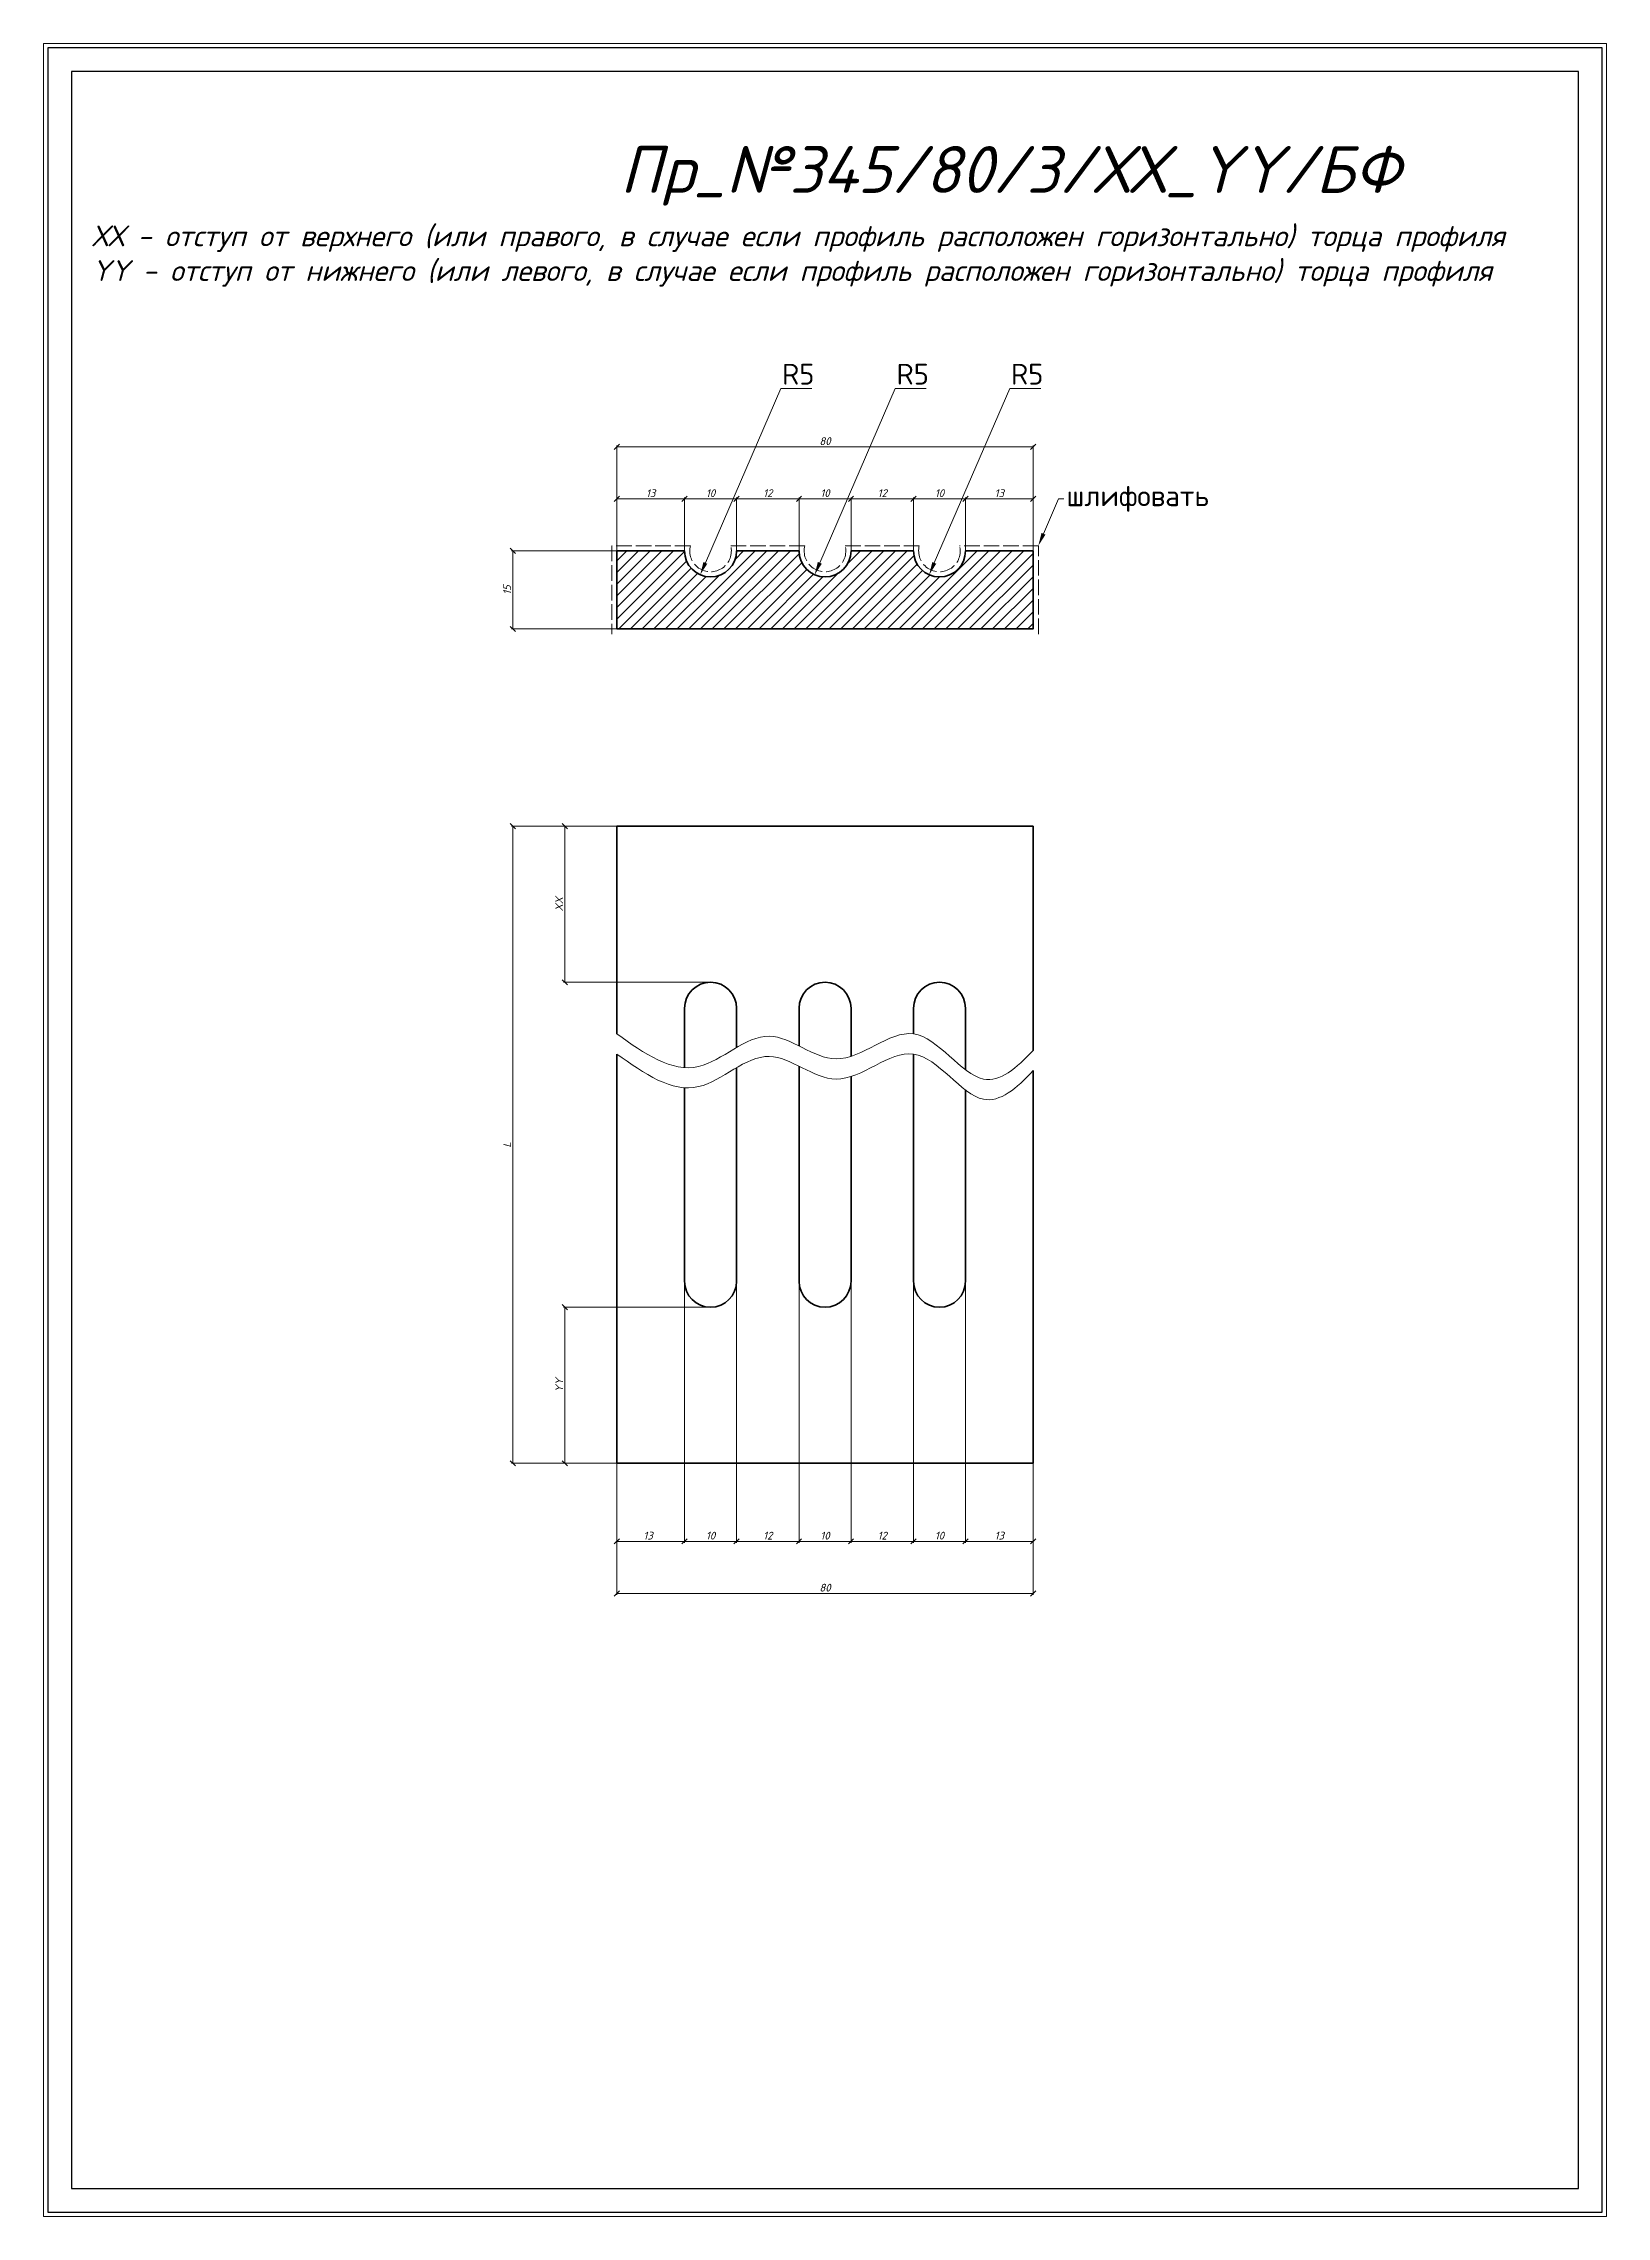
# Model space of a CAD drawing. Header units: millimetres. Extents: x 3840 to 4140, y -2217 to -1799.
import ezdxf
from ezdxf import colors
from ezdxf.entities.mleader import LeaderData, LeaderLine
from ezdxf.math import Vec2, Vec3

# ---------------------------------------------------------------- set-up
doc = ezdxf.new("R2010")
doc.units = ezdxf.units.MM
doc.linetypes.add('ACAD_ISO02W100', pattern=[15, 12, -3])
doc.layers.get('0').update_dxf_attribs({"lineweight": 13})
for name, color, linetype, lineweight in [('Пр_№345-БФ', 1, 'Continuous', 35), ('служебный слой ЛИНИИ ПУНКТИРНЫЕ', 7, 'ACAD_ISO02W100', 13), ('служебный слой НАДПИСИ', 7, 'Continuous', 13), ('служебный слой ПОЗИЦИИ', 7, 'Continuous', 13), ('служебный слой РАЗМЕРЫ', 7, 'Continuous', 9), ('служебный слой ШТАМП', 7, 'Continuous', 30), ('служебный слой ШТРИХОВКА', 7, 'Continuous', 5)]:
    doc.layers.add(name, color=color, linetype=linetype, lineweight=lineweight)
doc.styles.add('ЕСКД', font='isocpeur.ttf', dxfattribs={"oblique": 15})
doc.styles.add('ЕСКД профили размеры', font='isocpeur.ttf')
doc.styles.add('ЕСКД штамп_текст', font='isocpeur.ttf')
doc.dimstyles.new('ЕСКД', dxfattribs={"dimtxt": 3.5, "dimasz": 2.5, "dimexe": 0.25, "dimexo": 0, "dimgap": 0.35, "dimtad": 1, "dimdec": 1, "dimzin": 9, "dimtxsty": 'ЕСКД', "dimblk": 'OBLIQUE', "dimcen": 0, "dimclrd": 256, "dimclre": 256, "dimclrt": 256, "dimadec": 1, "dimazin": 0, "dimtfac": 1, "dimtdec": 1, "dimtmove": 0, "dimatfit": 3, "dimldrblk": 'DOTSMALL', "dimfxl": 1, "dimlwd": -1, "dimlwe": -1, "dimarcsym": 0})
doc.dimstyles.new('ЕСКД профили$4', dxfattribs={"dimtxt": 1.5, "dimasz": 1, "dimexe": 0.3, "dimexo": 0, "dimgap": 0.35, "dimtad": 1, "dimtoh": 1, "dimdec": 1, "dimzin": 9, "dimtxsty": 'ЕСКД профили размеры', "dimblk": 'OBLIQUE', "dimcen": 0, "dimse1": 1, "dimclrd": 256, "dimclre": 256, "dimclrt": 256, "dimadec": 1, "dimazin": 0, "dimtfac": 1, "dimtdec": 1, "dimtofl": 0, "dimtmove": 0, "dimatfit": 3, "dimldrblk": 'DOTSMALL', "dimfxl": 1, "dimlwd": -1, "dimlwe": -1, "dimarcsym": 2})

# ---------------------------------------------------------------- blocks, each defined once
blk = doc.blocks.new('*D24')
at = {"layer": 'Defpoints', "color": 0, "transparency": 16777216}
for p in [(4013.9, -1892.26), (4011.92, -1896.85)]:
    blk.add_point(p, dxfattribs=at)
at = {"layer": 'служебный слой РАЗМЕРЫ', "transparency": 16777216}
for p, q in [((4025.42, -1865.63), (4010.92, -1899.14)), ((4031.37, -1865.63), (4025.42, -1865.63))]:
    blk.add_line(p, q, dxfattribs=at)
blk.add_solid([(4010.54, -1898.98), (4011.3, -1899.31), (4009.93, -1901.44)], dxfattribs=at)
at = {"layer": 'служебный слой РАЗМЕРЫ', "transparency": 16777216, "insert": (4028.77, -1862.88), "char_height": 4, "attachment_point": 5, "style": 'ЕСКД профили размеры'}
blk.add_mtext('R5', dxfattribs=at)
blk = doc.blocks.new('_DotSmall')
at = {"color": 0, "linetype": 'ByBlock', "lineweight": -3, "const_width": 0.5}
blk.add_lwpolyline([(-0.0625, 0, 1), (0.0625, 0, 1)], format="xyb", close=True, dxfattribs=at)
blk = doc.blocks.new('*D23')
at = {"layer": 'Defpoints', "color": 0, "transparency": 16777216}
for p in [(3991.9, -1892.26), (3989.92, -1896.85)]:
    blk.add_point(p, dxfattribs=at)
at = {"layer": 'служебный слой РАЗМЕРЫ', "transparency": 16777216}
for p, q in [((4003.42, -1865.63), (3988.92, -1899.14)), ((4009.37, -1865.63), (4003.42, -1865.63))]:
    blk.add_line(p, q, dxfattribs=at)
blk.add_solid([(3988.54, -1898.98), (3989.3, -1899.31), (3987.93, -1901.44)], dxfattribs=at)
at = {"layer": 'служебный слой РАЗМЕРЫ', "transparency": 16777216, "insert": (4006.77, -1862.88), "char_height": 4, "attachment_point": 5, "style": 'ЕСКД профили размеры'}
blk.add_mtext('R5', dxfattribs=at)
blk = doc.blocks.new('*D22')
at = {"layer": 'Defpoints', "color": 0, "transparency": 16777216}
for p in [(3969.9, -1892.26), (3967.92, -1896.85)]:
    blk.add_point(p, dxfattribs=at)
at = {"layer": 'служебный слой РАЗМЕРЫ', "transparency": 16777216}
for p, q in [((3981.42, -1865.63), (3966.92, -1899.14)), ((3987.37, -1865.63), (3981.42, -1865.63))]:
    blk.add_line(p, q, dxfattribs=at)
blk.add_solid([(3966.54, -1898.98), (3967.3, -1899.31), (3965.93, -1901.44)], dxfattribs=at)
at = {"layer": 'служебный слой РАЗМЕРЫ', "transparency": 16777216, "insert": (3984.77, -1862.88), "char_height": 4, "attachment_point": 5, "style": 'ЕСКД профили размеры'}
blk.add_mtext('R5', dxfattribs=at)
blk = doc.blocks.new('_OBLIQUE')
at = {"color": 0, "linetype": 'ByBlock'}
blk.add_line((-0.5, -0.5), (0.5, 0.5), dxfattribs=at)
blk = doc.blocks.new('*D19')
at = {"layer": 'Defpoints', "color": 0, "transparency": 16777216}
for p in [(3949.92, -1886.85), (3949.92, -1896.85), (3962.92, -1896.85)]:
    blk.add_point(p, dxfattribs=at)
at = {"layer": 'служебный слой РАЗМЕРЫ', "transparency": 16777216}
for p, q in [((3949.92, -1896.85), (3949.92, -1886.6)), ((3962.92, -1886.85), (3949.92, -1886.85)), ((3962.92, -1896.85), (3962.92, -1886.6))]:
    blk.add_line(p, q, dxfattribs=at)
at = {"layer": 'служебный слой РАЗМЕРЫ', "transparency": 16777216, "rotation": 180}
blk.add_blockref('_OBLIQUE', (3949.92, -1886.85), dxfattribs=at)
at = {"layer": 'служебный слой РАЗМЕРЫ', "transparency": 16777216}
blk.add_blockref('_OBLIQUE', (3962.92, -1886.85), dxfattribs=at)
at = {"layer": 'служебный слой РАЗМЕРЫ', "transparency": 16777216, "insert": (3956.42, -1885.75), "char_height": 1.5, "attachment_point": 5, "style": 'ЕСКД'}
blk.add_mtext('13', dxfattribs=at)
blk = doc.blocks.new('*D18')
at = {"layer": 'Defpoints', "color": 0, "transparency": 16777216}
for p in [(3972.92, -1886.85), (3972.92, -1896.85), (3984.92, -1896.85)]:
    blk.add_point(p, dxfattribs=at)
at = {"layer": 'служебный слой РАЗМЕРЫ', "transparency": 16777216}
for p, q in [((3972.92, -1896.85), (3972.92, -1886.6)), ((3984.92, -1886.85), (3972.92, -1886.85)), ((3984.92, -1896.85), (3984.92, -1886.6))]:
    blk.add_line(p, q, dxfattribs=at)
at = {"layer": 'служебный слой РАЗМЕРЫ', "transparency": 16777216, "rotation": 180}
blk.add_blockref('_OBLIQUE', (3972.92, -1886.85), dxfattribs=at)
at = {"layer": 'служебный слой РАЗМЕРЫ', "transparency": 16777216}
blk.add_blockref('_OBLIQUE', (3984.92, -1886.85), dxfattribs=at)
at = {"layer": 'служебный слой РАЗМЕРЫ', "transparency": 16777216, "insert": (3978.92, -1885.75), "char_height": 1.5, "attachment_point": 5, "style": 'ЕСКД'}
blk.add_mtext('12', dxfattribs=at)
blk = doc.blocks.new('*D17')
at = {"layer": 'Defpoints', "color": 0, "transparency": 16777216}
for p in [(3994.92, -1886.85), (3994.92, -1896.85), (4006.92, -1896.85)]:
    blk.add_point(p, dxfattribs=at)
at = {"layer": 'служебный слой РАЗМЕРЫ', "transparency": 16777216}
for p, q in [((3994.92, -1896.85), (3994.92, -1886.6)), ((4006.92, -1886.85), (3994.92, -1886.85)), ((4006.92, -1896.85), (4006.92, -1886.6))]:
    blk.add_line(p, q, dxfattribs=at)
at = {"layer": 'служебный слой РАЗМЕРЫ', "transparency": 16777216, "rotation": 180}
blk.add_blockref('_OBLIQUE', (3994.92, -1886.85), dxfattribs=at)
at = {"layer": 'служебный слой РАЗМЕРЫ', "transparency": 16777216}
blk.add_blockref('_OBLIQUE', (4006.92, -1886.85), dxfattribs=at)
at = {"layer": 'служебный слой РАЗМЕРЫ', "transparency": 16777216, "insert": (4000.92, -1885.75), "char_height": 1.5, "attachment_point": 5, "style": 'ЕСКД'}
blk.add_mtext('12', dxfattribs=at)
blk = doc.blocks.new('*D16')
at = {"layer": 'Defpoints', "color": 0, "transparency": 16777216}
for p in [(4006.92, -1886.85), (4006.92, -1896.85), (4016.92, -1896.85)]:
    blk.add_point(p, dxfattribs=at)
at = {"layer": 'служебный слой РАЗМЕРЫ', "transparency": 16777216}
for p, q in [((4006.92, -1896.85), (4006.92, -1886.6)), ((4016.92, -1886.85), (4006.92, -1886.85)), ((4016.92, -1896.85), (4016.92, -1886.6))]:
    blk.add_line(p, q, dxfattribs=at)
at = {"layer": 'служебный слой РАЗМЕРЫ', "transparency": 16777216, "rotation": 180}
blk.add_blockref('_OBLIQUE', (4006.92, -1886.85), dxfattribs=at)
at = {"layer": 'служебный слой РАЗМЕРЫ', "transparency": 16777216}
blk.add_blockref('_OBLIQUE', (4016.92, -1886.85), dxfattribs=at)
at = {"layer": 'служебный слой РАЗМЕРЫ', "transparency": 16777216, "insert": (4011.92, -1885.75), "char_height": 1.5, "attachment_point": 5, "style": 'ЕСКД'}
blk.add_mtext('10', dxfattribs=at)
blk = doc.blocks.new('*D15')
at = {"layer": 'Defpoints', "color": 0, "transparency": 16777216}
for p in [(4029.92, -1886.85), (4016.92, -1896.85), (4029.92, -1896.85)]:
    blk.add_point(p, dxfattribs=at)
at = {"layer": 'служебный слой РАЗМЕРЫ', "transparency": 16777216}
for p, q in [((4016.92, -1896.85), (4016.92, -1886.6)), ((4016.92, -1886.85), (4029.92, -1886.85)), ((4029.92, -1896.85), (4029.92, -1886.6))]:
    blk.add_line(p, q, dxfattribs=at)
at = {"layer": 'служебный слой РАЗМЕРЫ', "transparency": 16777216, "rotation": 180}
blk.add_blockref('_OBLIQUE', (4016.92, -1886.85), dxfattribs=at)
at = {"layer": 'служебный слой РАЗМЕРЫ', "transparency": 16777216}
blk.add_blockref('_OBLIQUE', (4029.92, -1886.85), dxfattribs=at)
at = {"layer": 'служебный слой РАЗМЕРЫ', "transparency": 16777216, "insert": (4023.42, -1885.75), "char_height": 1.5, "attachment_point": 5, "style": 'ЕСКД'}
blk.add_mtext('13', dxfattribs=at)
blk = doc.blocks.new('*D6')
at = {"layer": 'Defpoints', "color": 0, "transparency": 16777216}
for p in [(3962.92, -2037.2), (3949.92, -2072.2), (3962.92, -2087.2)]:
    blk.add_point(p, dxfattribs=at)
at = {"layer": 'служебный слой РАЗМЕРЫ', "transparency": 16777216}
for p, q in [((3962.92, -2037.2), (3962.92, -2087.45)), ((3949.92, -2072.2), (3949.92, -2087.45)), ((3949.92, -2087.2), (3962.92, -2087.2))]:
    blk.add_line(p, q, dxfattribs=at)
at = {"layer": 'служебный слой РАЗМЕРЫ', "transparency": 16777216, "rotation": 180}
blk.add_blockref('_OBLIQUE', (3949.92, -2087.2), dxfattribs=at)
at = {"layer": 'служебный слой РАЗМЕРЫ', "transparency": 16777216}
blk.add_blockref('_OBLIQUE', (3962.92, -2087.2), dxfattribs=at)
at = {"layer": 'служебный слой РАЗМЕРЫ', "transparency": 16777216, "insert": (3955.92, -2086.1), "char_height": 1.5, "attachment_point": 5, "style": 'ЕСКД'}
blk.add_mtext('13', dxfattribs=at)
blk = doc.blocks.new('*D5')
at = {"layer": 'Defpoints', "color": 0, "transparency": 16777216}
for p in [(3949.92, -1949.75), (3929.92, -2072.2), (3949.92, -2072.2)]:
    blk.add_point(p, dxfattribs=at)
at = {"layer": 'служебный слой РАЗМЕРЫ', "transparency": 16777216}
for p, q in [((3949.92, -1949.75), (3929.67, -1949.75)), ((3929.92, -1949.75), (3929.92, -2072.2)), ((3949.92, -2072.2), (3929.67, -2072.2))]:
    blk.add_line(p, q, dxfattribs=at)
for p, rotation in [((3929.92, -1949.75), 90), ((3929.92, -2072.2), 270)]:
    blk.add_blockref('_OBLIQUE', p, dxfattribs=dict(at, rotation=rotation))
at = {"layer": 'служебный слой РАЗМЕРЫ', "transparency": 16777216, "insert": (3928.82, -2010.98), "char_height": 1.5, "attachment_point": 5, "rotation": 90, "style": 'ЕСКД'}
blk.add_mtext('L', dxfattribs=at)
blk = doc.blocks.new('*D4')
at = {"layer": 'Defpoints', "color": 0, "transparency": 16777216}
for p in [(3949.92, -1949.75), (3939.92, -1979.75), (3967.92, -1979.75)]:
    blk.add_point(p, dxfattribs=at)
at = {"layer": 'служебный слой РАЗМЕРЫ', "transparency": 16777216}
for p, q in [((3949.92, -1949.75), (3939.67, -1949.75)), ((3939.92, -1949.75), (3939.92, -1979.75)), ((3967.92, -1979.75), (3939.67, -1979.75))]:
    blk.add_line(p, q, dxfattribs=at)
for p, rotation in [((3939.92, -1949.75), 90), ((3939.92, -1979.75), 270)]:
    blk.add_blockref('_OBLIQUE', p, dxfattribs=dict(at, rotation=rotation))
at = {"layer": 'служебный слой РАЗМЕРЫ', "transparency": 16777216, "insert": (3938.82, -1964.75), "char_height": 1.5, "attachment_point": 5, "rotation": 90, "style": 'ЕСКД'}
blk.add_mtext('XX', dxfattribs=at)

msp = doc.modelspace()

# ---------------------------------------------------------------- hatches: boundary and pattern name
at = {"layer": 'служебный слой ШТРИХОВКА'}
h = msp.add_hatch(dxfattribs=at)
h.set_pattern_fill('ANSI31', color=256, scale=0.5, style=0)
h.set_pattern_definition([(45, (3108.6847, 3155.5491), (-1.122532, 1.122532), [])])
edge = h.paths.add_edge_path()
edge.add_arc((3967.92, -1896.85), 5, -180, 0, ccw=False)
edge.add_line((3962.92, -1896.85), (3949.92, -1896.85))
edge.add_line((3949.92, -1896.85), (3949.92, -1911.85))
edge.add_line((3949.92, -1911.85), (3966.92, -1911.85))
edge.add_line((3966.92, -1911.85), (4012.92, -1911.85))
edge.add_line((4012.92, -1911.85), (4029.92, -1911.85))
edge.add_line((4029.92, -1911.85), (4029.92, -1896.85))
edge.add_line((4029.92, -1896.85), (4016.92, -1896.85))
edge.add_arc((4011.92, -1896.85), 5, -180, 0, ccw=False)
edge.add_line((4006.92, -1896.85), (3994.92, -1896.85))
edge.add_arc((3989.92, -1896.85), 5, -180, 0, ccw=False)
edge.add_line((3984.92, -1896.85), (3972.92, -1896.85))

# ---------------------------------------------------------------- linework, layer by layer
at = {"layer": 'Пр_№345-БФ'}
msp.add_lwpolyline([(3949.92, -1911.85), (3949.92, -1911.85), (3949.92, -1911.85), (4029.92, -1911.85), (4029.92, -1911.85), (4029.92, -1911.85), (4029.92, -1896.85), (4016.92, -1896.85, -1), (4006.92, -1896.85), (3994.92, -1896.85, -1), (3984.92, -1896.85), (3972.92, -1896.85, -1), (3962.92, -1896.85), (3949.92, -1896.85), (3949.92, -1911.85)], format="xyb", close=True, dxfattribs=at)
for points in [[(4029.92, -1992.83), (4029.92, -1949.75), (3949.92, -1949.75), (3949.92, -1989.68)], [(4029.92, -1996.7), (4029.92, -2072.2), (3949.92, -2072.2), (3949.92, -1993.55)], [(3972.92, -2037.2), (3972.92, -1996.17)], [(3984.92, -2037.2), (3984.92, -1995.87)], [(4006.92, -2037.2), (4006.92, -1993.55)], [(3962.92, -2037.2), (3962.92, -2000.02)], [(3994.92, -2037.2), (3994.92, -1997.86)], [(4016.92, -2037.2), (4016.92, -2000.45)]]:
    msp.add_lwpolyline(points, dxfattribs=at)
for points in [[(3972.92, -1992.29), (3972.92, -1984.75, 1), (3962.92, -1984.75), (3962.92, -1996.15)], [(3994.92, -1993.99), (3994.92, -1984.75, 1), (3984.92, -1984.75), (3984.92, -1991.99)], [(4016.92, -1996.57), (4016.92, -1984.75, 1), (4006.92, -1984.75), (4006.92, -1989.68)]]:
    msp.add_lwpolyline(points, format="xyb", dxfattribs=at)
for centre in [(3967.92, -2037.2), (3989.92, -2037.2), (4011.92, -2037.2)]:
    msp.add_arc(centre, 5, 180, 0, dxfattribs=at)
at = {"layer": 'служебный слой ЛИНИИ ПУНКТИРНЫЕ', "ltscale": 0.25}
msp.add_lwpolyline([(4030.92, -1912.85), (4030.92, -1895.85), (4015.79, -1895.85, -1.290994), (4008.04, -1895.85), (3993.79, -1895.85, -1.290994), (3986.04, -1895.85), (3971.79, -1895.85, -1.290994), (3964.04, -1895.85), (3948.92, -1895.85), (3948.92, -1912.85)], format="xyb", dxfattribs=at)
at = {"layer": 'служебный слой ШТАМП', "color": 6, "lineweight": 5, "ltscale": 100}
msp.add_lwpolyline([(4140.12, -1799.32), (3839.71, -1799.32), (3839.71, -2216.96), (4140.12, -2216.96)], close=True, dxfattribs=at)
at = {"layer": 'служебный слой ШТАМП', "color": 0, "ltscale": 100}
for points in [[(4139.26, -1800.19), (3840.57, -1800.19), (3840.57, -2216.1), (4139.26, -2216.1)], [(4134.73, -1804.72), (3845.1, -1804.72), (3845.1, -2211.56), (4134.73, -2211.56)]]:
    msp.add_lwpolyline(points, close=True, dxfattribs=at)
at = {"layer": 'служебный слой ШТРИХОВКА'}
for points in [[(3949.92, -1989.68), (3955.18, -1993.41), (3965.03, -2000.41), (3978.74, -1985.59), (3992.6, -1999.31), (4007.51, -1983.37), (4019.18, -2002.69), (4026.73, -1996.29), (4029.92, -1992.83)], [(3949.92, -1993.55), (3955.18, -1997.29), (3965.03, -2004.29), (3978.74, -1989.47), (3992.6, -2003.19), (4007.51, -1987.25), (4019.18, -2006.57), (4026.73, -2000.16), (4029.92, -1996.7)]]:
    msp.add_open_spline(points, degree=3, knots=[0, 0, 0, 0, 16.914398, 31.673167, 45.232529, 60.868694, 76.888333, 88.564807, 88.564807, 88.564807, 88.564807], dxfattribs=at)

# ---------------------------------------------------------------- texts
at = {"layer": 'служебный слой НАДПИСИ', "style": 'ЕСКД', "oblique": 15}
msp.add_text('Пр_№345/80/3/ХХ_YY/БФ', height=9, dxfattribs=at).set_placement((3950.51, -1828.04))
at = {"layer": 'служебный слой НАДПИСИ', "insert": (3849.02, -1834.3), "char_height": 4, "attachment_point": 1, "style": 'ЕСКД'}
msp.add_mtext_dynamic_manual_height_columns('ХХ - отступ от верхнего (или правого, в случае если профиль расположен горизонтально) торца профиля\\PYY - отступ от нижнего (или левого, в случае если профиль расположен горизонтально) торца профиля', width=307.678, gutter_width=15, heights=[0], dxfattribs=at)

# ---------------------------------------------------------------- dimensions: what is measured, and where the dimension line sits
at = {"layer": 'служебный слой РАЗМЕРЫ'}
for center, mpoint, picture, middle in [((3967.92, -1896.85), (3969.9, -1892.26), '*D22', (3984.77, -1865.63)), ((3989.92, -1896.85), (3991.9, -1892.26), '*D23', (4006.77, -1865.63)), ((4011.92, -1896.85), (4013.9, -1892.26), '*D24', (4028.77, -1865.63))]:
    dim = msp.add_radius_dim(center=center, mpoint=mpoint, dimstyle='ЕСКД профили$4', override={"dimtxt": 4, "dimasz": 2.5, "dimgap": 0.75, "dimsah": 1}, dxfattribs=at)
    dim.commit()
    dim.dimension.update_dxf_attribs({"geometry": picture, "text_midpoint": middle, "dimtype": 132})
for base, p1, p2 in [((4029.92, -1876.85), (3949.92, -1896.85), (4029.92, -1896.85)), ((3972.92, -1886.85), (3962.92, -1896.85), (3972.92, -1896.85)), ((3994.92, -1886.85), (3984.92, -1896.85), (3994.92, -1896.85)), ((3972.92, -2087.2), (3962.92, -2037.2), (3972.92, -2037.2)), ((3984.92, -2087.2), (3972.92, -2037.2), (3984.92, -2037.2)), ((3994.92, -2087.2), (3984.92, -2037.2), (3994.92, -2037.2)), ((4006.92, -2087.2), (3994.92, -2037.2), (4006.92, -2037.2)), ((4016.92, -2087.2), (4006.92, -2037.2), (4016.92, -2037.2)), ((4029.92, -2087.2), (4016.92, -2037.2), (4029.92, -2072.2)), ((4029.92, -2097.2), (3949.92, -2072.2), (4029.92, -2072.2))]:
    msp.add_linear_dim(base=base, p1=p1, p2=p2, dimstyle='ЕСКД', override={"dimtxt": 1.5, "dimasz": 1}, dxfattribs=at).render()
for base, p1, p2, picture, middle in [((3949.92, -1886.85), (3962.92, -1896.85), (3949.92, -1896.85), '*D19', (3956.42, -1885.75)), ((3972.92, -1886.85), (3984.92, -1896.85), (3972.92, -1896.85), '*D18', (3978.92, -1885.75)), ((3994.92, -1886.85), (4006.92, -1896.85), (3994.92, -1896.85), '*D17', (4000.92, -1885.75)), ((4006.92, -1886.85), (4016.92, -1896.85), (4006.92, -1896.85), '*D16', (4011.92, -1885.75)), ((4029.92, -1886.85), (4016.92, -1896.85), (4029.92, -1896.85), '*D15', (4023.42, -1885.75))]:
    dim = msp.add_linear_dim(base=base, p1=p1, p2=p2, angle=180, dimstyle='ЕСКД', override={"dimtxt": 1.5, "dimasz": 1}, dxfattribs=at)
    dim.commit()
    dim.dimension.update_dxf_attribs({"geometry": picture, "text_midpoint": middle})
msp.add_linear_dim(base=(3929.92, -1896.85), p1=(3949.92, -1911.85), p2=(3949.92, -1896.85), angle=90, dimstyle='ЕСКД', override={"dimtxt": 1.5, "dimasz": 1}, dxfattribs=at).render()
for base, p2, text, picture, middle in [((3929.92, -2072.2), (3949.92, -2072.2), 'L', '*D5', (3928.82, -2010.98)), ((3939.92, -1979.75), (3967.92, -1979.75), 'XX', '*D4', (3938.82, -1964.75))]:
    dim = msp.add_linear_dim(base=base, p1=(3949.92, -1949.75), p2=p2, angle=90, text=text, dimstyle='ЕСКД', override={"dimtxt": 1.5, "dimasz": 1}, dxfattribs=at)
    dim.commit()
    dim.dimension.update_dxf_attribs({"geometry": picture, "text_midpoint": middle})
dim = msp.add_linear_dim(base=(3962.92, -2087.2), p1=(3949.92, -2072.2), p2=(3962.92, -2037.2), dimstyle='ЕСКД', override={"dimtxt": 1.5, "dimasz": 1}, dxfattribs=at)
dim.commit()
dim.dimension.update_dxf_attribs({"geometry": '*D6', "text_midpoint": (3955.92, -2087.2), "dimtype": 128})
msp.add_linear_dim(base=(3939.92, -2042.2), p1=(3949.92, -2072.2), p2=(3967.92, -2042.2), angle=90, text='YY', dimstyle='ЕСКД', override={"dimtxt": 1.5, "dimasz": 1}, dxfattribs=at).render()

# ---------------------------------------------------------------- leaders
at = {"layer": 'служебный слой ПОЗИЦИИ'}
ml = msp.add_multileader_mtext('Standard', dxfattribs=at)
ml.set_content('\\A1;шлифовать', color=256, style='ЕСКД штамп_текст')
ml.set_leader_properties(color=256, linetype='ByLayer', lineweight=-1)
ml.build(insert=Vec2(0, 0))
ml.multileader.update_dxf_attribs({"dogleg_length": 1, "arrow_head_size": 2.5})
ctx = ml.context
ctx.base_point, ctx.arrow_head_size, ctx.landing_gap_size, ctx.plane_origin = Vec3(4035.81, -1886.85), 2.5, 0.5, Vec3(4096.19, -1874.16)
notes = []
notes.append((ctx, [(1, (1, 1, 0), (4034.81, -1886.85), (1, 0), 1, [(0, [(4030.92, -1895.85)], 0, [])])]))
ctx.mtext.insert, ctx.mtext.flow_direction = Vec3(4036.31, -1884.25), 5
for ctx, leaders in notes:
    for number, flags, end, landing, length, lines in leaders:
        leader = LeaderData()
        leader.index, (leader.has_last_leader_line, leader.has_dogleg_vector, leader.attachment_direction) = number, flags
        leader.last_leader_point, leader.dogleg_vector, leader.dogleg_length = Vec3(end), Vec3(landing), length
        for number, points, colour, breaks in lines:
            line = LeaderLine()
            line.index, line.vertices, line.color, line.breaks = number, Vec3.list(points), colors.encode_raw_color(colour), breaks
            leader.lines.append(line)
        ctx.leaders.append(leader)

doc.saveas('drawing.dxf')
